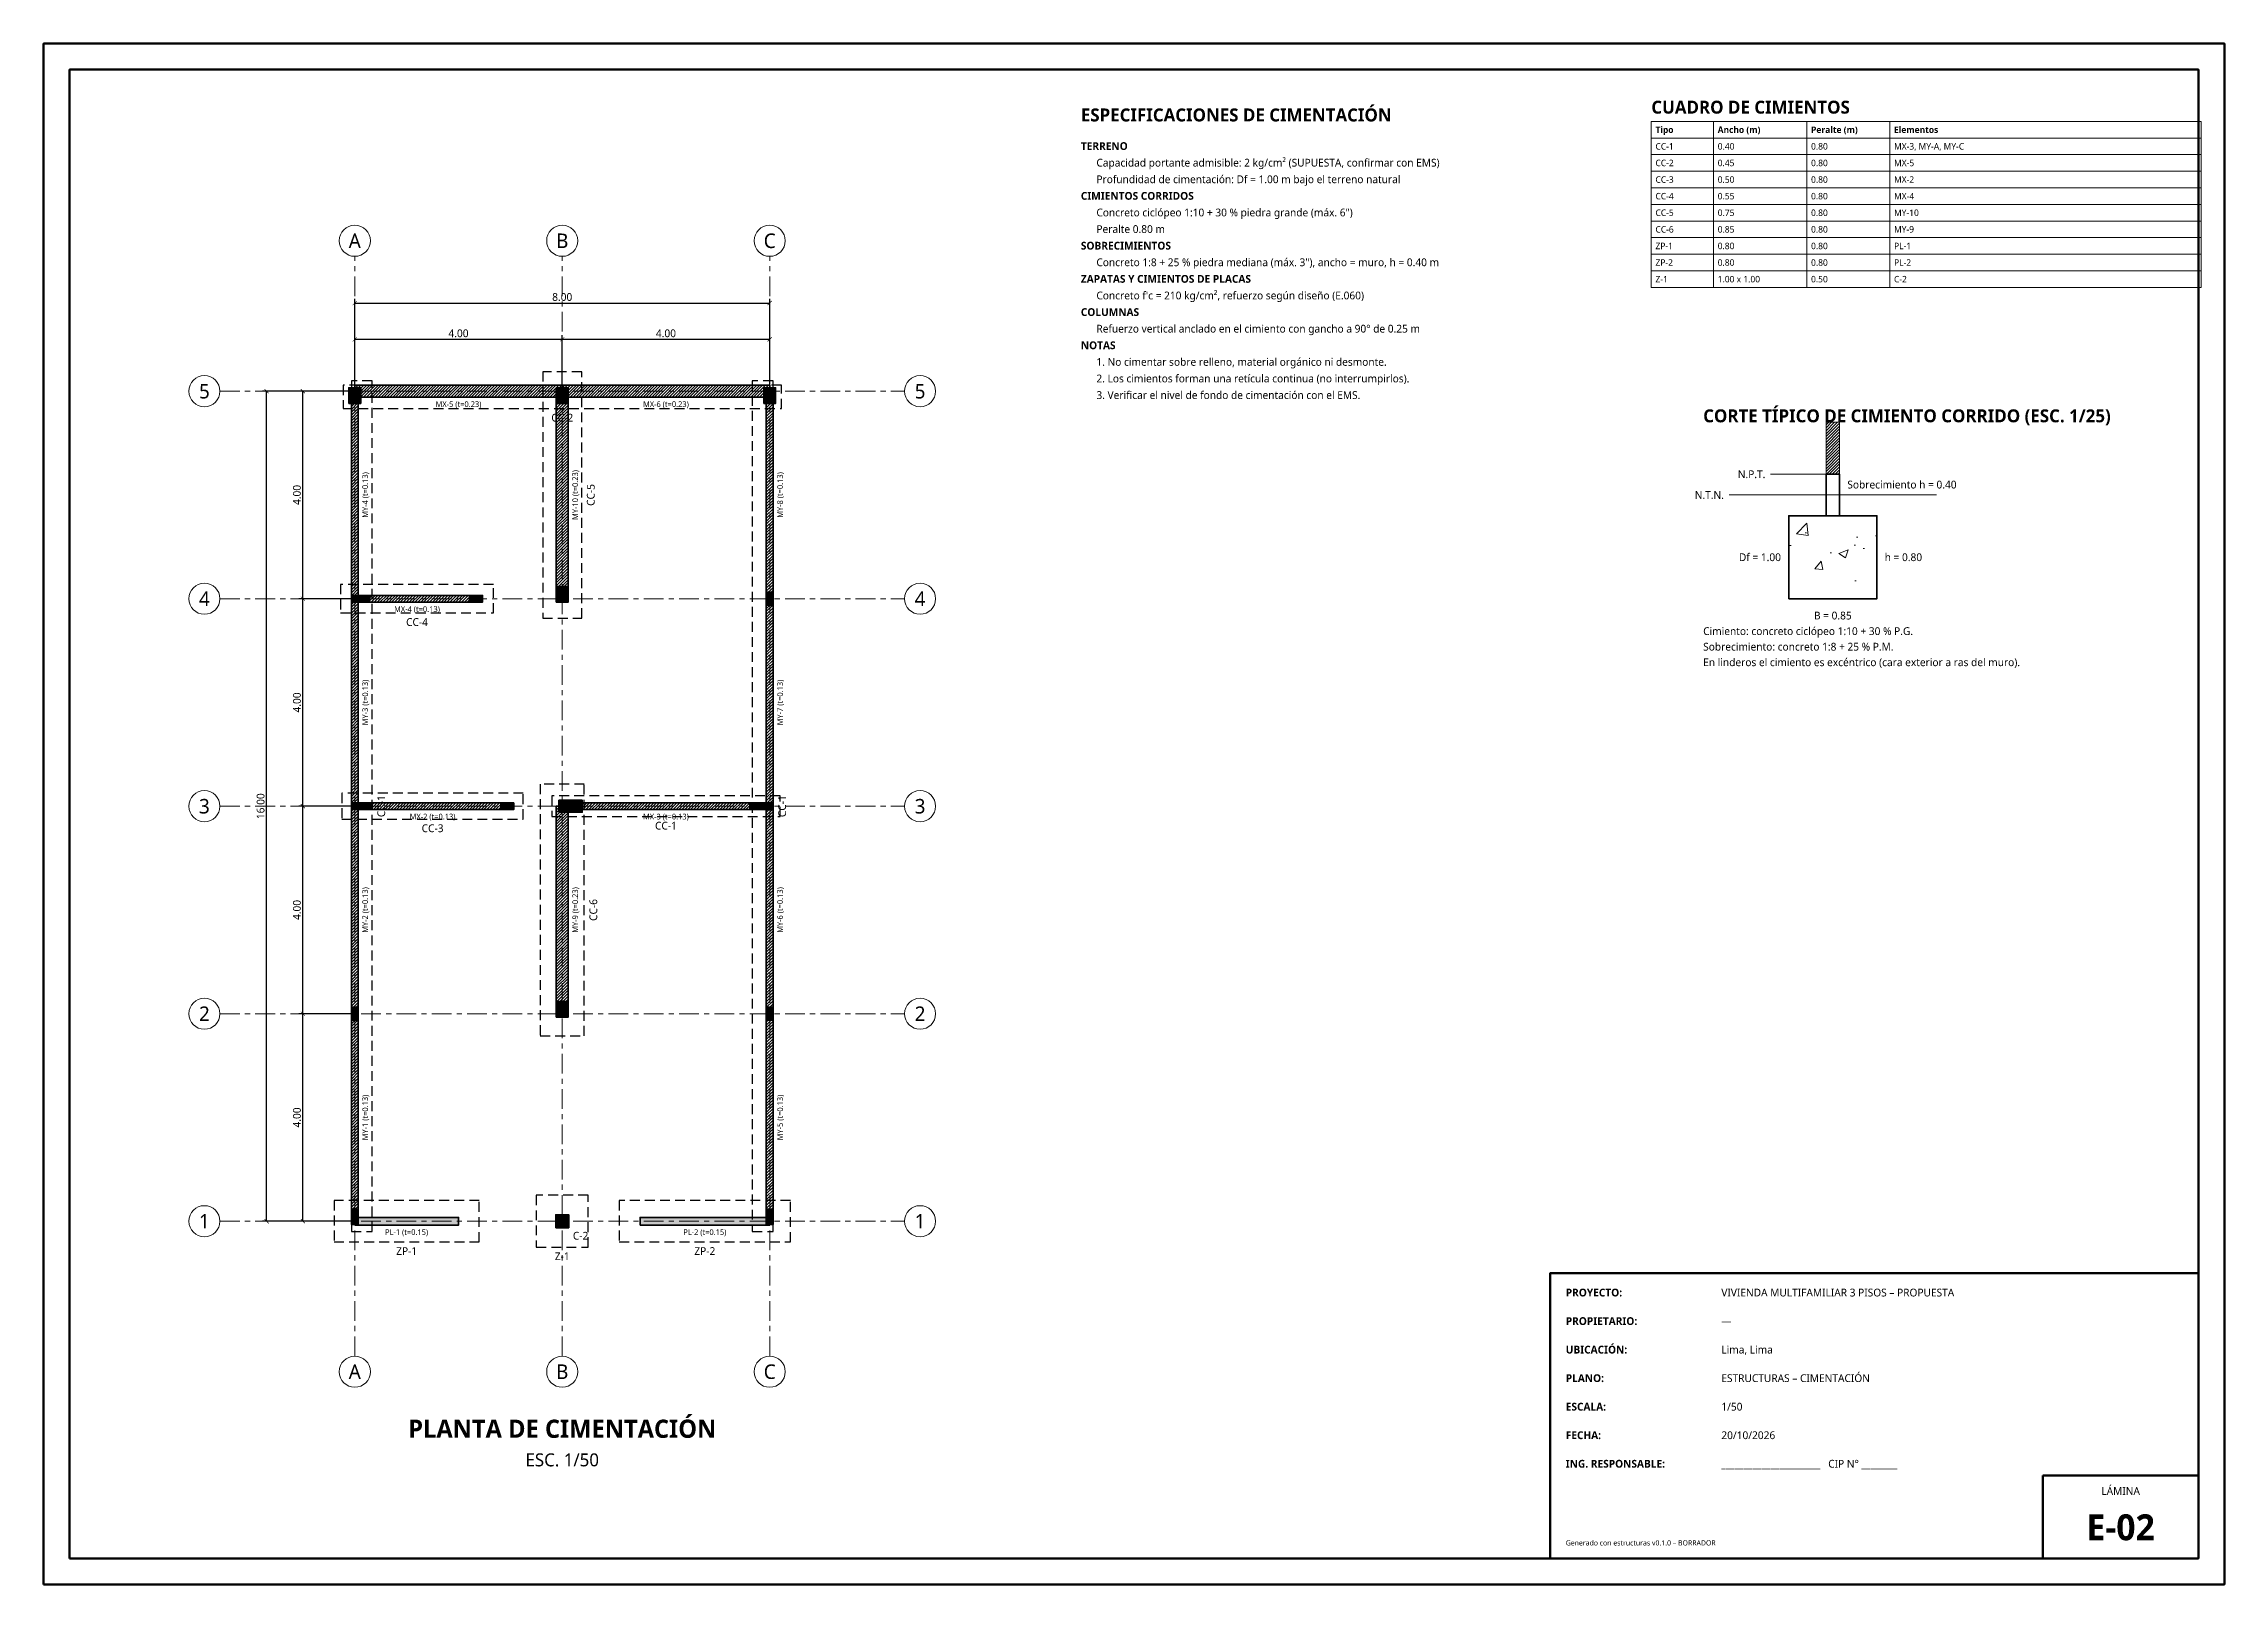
# Model space of a CAD drawing. Header units: metres. Extents: x -6 to 36, y -7 to 22.7.
import ezdxf
from ezdxf.enums import TextEntityAlignment as Align

# ---------------------------------------------------------------- set-up
doc = ezdxf.new("R2010")
doc.units = ezdxf.units.M
doc.header["$LTSCALE"] = 0.15
doc.linetypes.add('DASHDOT', pattern=[3.556, 2.54, -0.508, 0, -0.508])
doc.linetypes.add('DASHED', pattern=[1.524, 1.27, -0.254])
for name, color, linetype, lineweight in [('EST-CIMIENTOS', 5, 'DASHED', 25), ('EST-COLUMNAS', 7, 'Continuous', 35), ('EST-COTAS', 4, 'Continuous', 13), ('EST-CUADROS', 7, 'Continuous', 18), ('EST-EJES', 1, 'DASHDOT', 13), ('EST-MARCO', 7, 'Continuous', 50), ('EST-MUROS', 7, 'Continuous', 35), ('EST-MUROS-ACHURADO', 8, 'Continuous', 9), ('EST-PLACAS', 7, 'Continuous', 35), ('EST-TEXTOS', 7, 'Continuous', 18)]:
    doc.layers.add(name, color=color, linetype=linetype, lineweight=lineweight)
doc.styles.add('OpenSans', font='OpenSans-Regular.ttf')
doc.styles.add('OpenSans-Bold', font='OpenSans-Bold.ttf')
doc.styles.add('OpenSansCondensed-Light', font='OpenSansCondensed-Light.ttf')
doc.dimstyles.new('EZDXF', dxfattribs={"dimtxt": 0.25, "dimasz": 0.175, "dimexe": 0.375, "dimexo": 0.125, "dimgap": 0.1, "dimtad": 1, "dimlfac": 100, "dimzin": 12, "dimdsep": 46, "dimtxsty": 'OpenSansCondensed-Light', "dimblk": 'ARCHTICK', "dimcen": 2.5, "dimazin": 3, "dimtfac": 0.5, "dimtmove": 2, "dimatfit": 3})

# ---------------------------------------------------------------- blocks, each defined once
blk = doc.blocks.new('_ARCHTICK')
at = {"color": 0, "linetype": 'BYBLOCK', "const_width": 0.15}
blk.add_lwpolyline([(-0.5, -0.5), (0.5, 0.5)], dxfattribs=at)

msp = doc.modelspace()

# ---------------------------------------------------------------- hatches: boundary and pattern name
at = {"layer": 'EST-COLUMNAS'}
h = msp.add_hatch(color=7, dxfattribs=at)
h.dxf.hatch_style = 1
h.paths.add_polyline_path([(-0.115, 15.765), (0.115, 15.765), (0.115, 16.065), (-0.115, 16.065)])
h = msp.add_hatch(color=7, dxfattribs=at)
h.dxf.hatch_style = 1
h.paths.add_polyline_path([(3.885, 15.765), (4.115, 15.765), (4.115, 16.065), (3.885, 16.065)])
h = msp.add_hatch(color=7, dxfattribs=at)
h.dxf.hatch_style = 1
h.paths.add_polyline_path([(7.885, 15.765), (8.115, 15.765), (8.115, 16.065), (7.885, 16.065)])
h = msp.add_hatch(color=7, dxfattribs=at)
h.dxf.hatch_style = 1
h.paths.add_polyline_path([(3.885, 11.935), (4.115, 11.935), (4.115, 12.235), (3.885, 12.235)])
h = msp.add_hatch(color=7, dxfattribs=at)
h.dxf.hatch_style = 1
h.paths.add_polyline_path([(-0.065, 11.935), (0.285, 11.935), (0.285, 12.065), (-0.065, 12.065)])
h = msp.add_hatch(color=7, dxfattribs=at)
h.dxf.hatch_style = 1
h.paths.add_polyline_path([(2.215, 11.935), (2.465, 11.935), (2.465, 12.065), (2.215, 12.065)])
h = msp.add_hatch(color=7, dxfattribs=at)
h.dxf.hatch_style = 1
h.paths.add_polyline_path([(7.935, 11.875), (8.065, 11.875), (8.065, 12.125), (7.935, 12.125)])
h = msp.add_hatch(color=7, dxfattribs=at)
h.dxf.hatch_style = 1
h.paths.add_polyline_path([(-0.065, 7.935), (0.335, 7.935), (0.335, 8.065), (-0.065, 8.065)])
h = msp.add_hatch(color=7, dxfattribs=at)
h.dxf.hatch_style = 1
h.paths.add_polyline_path([(2.815, 7.935), (3.065, 7.935), (3.065, 8.065), (2.815, 8.065)])
h = msp.add_hatch(color=7, dxfattribs=at)
h.dxf.hatch_style = 1
h.paths.add_polyline_path([(3.935, 7.885), (4.385, 7.885), (4.385, 8.115), (3.935, 8.115)])
h = msp.add_hatch(color=7, dxfattribs=at)
h.dxf.hatch_style = 1
h.paths.add_polyline_path([(7.615, 7.935), (8.065, 7.935), (8.065, 8.065), (7.615, 8.065)])
h = msp.add_hatch(color=7, dxfattribs=at)
h.dxf.hatch_style = 1
h.paths.add_polyline_path([(3.885, 3.935), (4.115, 3.935), (4.115, 4.235), (3.885, 4.235)])
h = msp.add_hatch(color=7, dxfattribs=at)
h.dxf.hatch_style = 1
h.paths.add_polyline_path([(-0.065, 3.875), (0.065, 3.875), (0.065, 4.125), (-0.065, 4.125)])
h = msp.add_hatch(color=7, dxfattribs=at)
h.dxf.hatch_style = 1
h.paths.add_polyline_path([(7.935, 3.875), (8.065, 3.875), (8.065, 4.125), (7.935, 4.125)])
h = msp.add_hatch(color=7, dxfattribs=at)
h.dxf.hatch_style = 1
h.paths.add_polyline_path([(-0.065, -0.065), (0.065, -0.065), (0.065, 0.235), (-0.065, 0.235)])
h = msp.add_hatch(color=7, dxfattribs=at)
h.dxf.hatch_style = 1
h.paths.add_polyline_path([(3.875, -0.125), (4.125, -0.125), (4.125, 0.125), (3.875, 0.125)])
h = msp.add_hatch(color=7, dxfattribs=at)
h.dxf.hatch_style = 1
h.paths.add_polyline_path([(7.935, -0.065), (8.065, -0.065), (8.065, 0.235), (7.935, 0.235)])
at = {"layer": 'EST-MUROS-ACHURADO'}
h = msp.add_hatch(dxfattribs=at)
h.set_pattern_fill('ANSI31', scale=0.0125)
h.paths.add_polyline_path([(-0.065, 12), (0.065, 12), (0.065, 16), (-0.065, 16)])
h = msp.add_hatch(dxfattribs=at)
h.set_pattern_fill('ANSI31', scale=0.0125)
h.paths.add_polyline_path([(0, 15.885), (4, 15.885), (4, 16.115), (0, 16.115)])
h = msp.add_hatch(dxfattribs=at)
h.set_pattern_fill('ANSI31', scale=0.0125)
h.paths.add_polyline_path([(3.885, 12), (4.115, 12), (4.115, 16), (3.885, 16)])
h = msp.add_hatch(dxfattribs=at)
h.set_pattern_fill('ANSI31', scale=0.0125)
h.paths.add_polyline_path([(4, 15.885), (8, 15.885), (8, 16.115), (4, 16.115)])
h = msp.add_hatch(dxfattribs=at)
h.set_pattern_fill('ANSI31', scale=0.0125)
h.paths.add_polyline_path([(7.935, 12), (8.065, 12), (8.065, 16), (7.935, 16)])
h = msp.add_hatch(dxfattribs=at)
h.set_pattern_fill('ANSI31', scale=0.0125)
h.paths.add_polyline_path([(28.37, 14.4), (28.63, 14.4), (28.63, 15.4), (28.37, 15.4)])
h = msp.add_hatch(dxfattribs=at)
h.set_pattern_fill('AR-CONC', scale=0.01)
h.paths.add_polyline_path([(27.65, 12), (29.35, 12), (29.35, 13.6), (27.65, 13.6)])
h = msp.add_hatch(dxfattribs=at)
h.set_pattern_fill('ANSI31', scale=0.0125)
h.paths.add_polyline_path([(-0.065, 8), (0.065, 8), (0.065, 12), (-0.065, 12)])
h = msp.add_hatch(dxfattribs=at)
h.set_pattern_fill('ANSI31', scale=0.0125)
h.paths.add_polyline_path([(0, 11.935), (2.4, 11.935), (2.4, 12.065), (0, 12.065)])
h = msp.add_hatch(dxfattribs=at)
h.set_pattern_fill('ANSI31', scale=0.0125)
h.paths.add_polyline_path([(7.935, 8), (8.065, 8), (8.065, 12), (7.935, 12)])
h = msp.add_hatch(dxfattribs=at)
h.set_pattern_fill('ANSI31', scale=0.0125)
h.paths.add_polyline_path([(-0.065, 4), (0.065, 4), (0.065, 8), (-0.065, 8)])
h = msp.add_hatch(dxfattribs=at)
h.set_pattern_fill('ANSI31', scale=0.0125)
h.paths.add_polyline_path([(0, 7.935), (3, 7.935), (3, 8.065), (0, 8.065)])
h = msp.add_hatch(dxfattribs=at)
h.set_pattern_fill('ANSI31', scale=0.0125)
h.paths.add_polyline_path([(3.885, 4), (4.115, 4), (4.115, 8), (3.885, 8)])
h = msp.add_hatch(dxfattribs=at)
h.set_pattern_fill('ANSI31', scale=0.0125)
h.paths.add_polyline_path([(4, 7.935), (8, 7.935), (8, 8.065), (4, 8.065)])
h = msp.add_hatch(dxfattribs=at)
h.set_pattern_fill('ANSI31', scale=0.0125)
h.paths.add_polyline_path([(7.935, 4), (8.065, 4), (8.065, 8), (7.935, 8)])
h = msp.add_hatch(dxfattribs=at)
h.set_pattern_fill('ANSI31', scale=0.0125)
h.paths.add_polyline_path([(-0.065, 0), (0.065, 0), (0.065, 4), (-0.065, 4)])
h = msp.add_hatch(dxfattribs=at)
h.set_pattern_fill('ANSI31', scale=0.0125)
h.paths.add_polyline_path([(7.935, 0), (8.065, 0), (8.065, 4), (7.935, 4)])
at = {"layer": 'EST-PLACAS'}
h = msp.add_hatch(color=8, dxfattribs=at)
h.dxf.hatch_style = 1
h.paths.add_polyline_path([(0, -0.075), (2, -0.075), (2, 0.075), (0, 0.075)])
h = msp.add_hatch(color=8, dxfattribs=at)
h.dxf.hatch_style = 1
h.paths.add_polyline_path([(5.5, -0.075), (8, -0.075), (8, 0.075), (5.5, 0.075)])

# ---------------------------------------------------------------- linework, layer by layer
at = {"layer": 'EST-CIMIENTOS'}
for points in [[(-0.225, 15.665), (8.225, 15.665), (8.225, 16.115), (-0.225, 16.115)], [(-0.065, -0.2), (0.335, -0.2), (0.335, 16.2), (-0.065, 16.2)], [(3.625, 11.625), (4.375, 11.625), (4.375, 16.375), (3.625, 16.375)], [(7.665, -0.2), (8.065, -0.2), (8.065, 16.2), (7.665, 16.2)], [(-0.275, 11.725), (2.675, 11.725), (2.675, 12.275), (-0.275, 12.275)], [(3.575, 3.575), (4.425, 3.575), (4.425, 8.425), (3.575, 8.425)], [(-0.25, 7.75), (3.25, 7.75), (3.25, 8.25), (-0.25, 8.25)], [(3.8, 7.8), (8.2, 7.8), (8.2, 8.2), (3.8, 8.2)], [(3.5, -0.5), (4.5, -0.5), (4.5, 0.5), (3.5, 0.5)], [(-0.4, -0.4), (2.4, -0.4), (2.4, 0.4), (-0.4, 0.4)], [(5.1, -0.4), (8.4, -0.4), (8.4, 0.4), (5.1, 0.4)]]:
    msp.add_lwpolyline(points, close=True, dxfattribs=at)
at = {"layer": 'EST-COLUMNAS'}
for points in [[(-0.115, 15.765), (0.115, 15.765), (0.115, 16.065), (-0.115, 16.065)], [(3.885, 15.765), (4.115, 15.765), (4.115, 16.065), (3.885, 16.065)], [(7.885, 15.765), (8.115, 15.765), (8.115, 16.065), (7.885, 16.065)], [(3.885, 11.935), (4.115, 11.935), (4.115, 12.235), (3.885, 12.235)], [(-0.065, 11.935), (0.285, 11.935), (0.285, 12.065), (-0.065, 12.065)], [(2.215, 11.935), (2.465, 11.935), (2.465, 12.065), (2.215, 12.065)], [(7.935, 11.875), (8.065, 11.875), (8.065, 12.125), (7.935, 12.125)], [(-0.065, 7.935), (0.335, 7.935), (0.335, 8.065), (-0.065, 8.065)], [(2.815, 7.935), (3.065, 7.935), (3.065, 8.065), (2.815, 8.065)], [(3.935, 7.885), (4.385, 7.885), (4.385, 8.115), (3.935, 8.115)], [(7.615, 7.935), (8.065, 7.935), (8.065, 8.065), (7.615, 8.065)], [(3.885, 3.935), (4.115, 3.935), (4.115, 4.235), (3.885, 4.235)], [(-0.065, 3.875), (0.065, 3.875), (0.065, 4.125), (-0.065, 4.125)], [(7.935, 3.875), (8.065, 3.875), (8.065, 4.125), (7.935, 4.125)], [(-0.065, -0.065), (0.065, -0.065), (0.065, 0.235), (-0.065, 0.235)], [(3.875, -0.125), (4.125, -0.125), (4.125, 0.125), (3.875, 0.125)], [(7.935, -0.065), (8.065, -0.065), (8.065, 0.235), (7.935, 0.235)]]:
    msp.add_lwpolyline(points, close=True, dxfattribs=at)
at = {"layer": 'EST-COTAS'}
for p, q in [((27.3, 14.4), (28.37, 14.4)), ((26.5, 14), (30.5, 14))]:
    msp.add_line(p, q, dxfattribs=at)
for centre in [(0, 18.9), (4, 18.9), (8, 18.9), (-2.9, 16), (10.9, 16), (-2.9, 12), (10.9, 12), (-2.9, 8), (10.9, 8), (-2.9, 4), (10.9, 4), (-2.9, 0), (10.9, 0), (0, -2.9), (4, -2.9), (8, -2.9)]:
    msp.add_circle(centre, 0.3, dxfattribs=at)
at = {"layer": 'EST-CUADROS'}
for p, q in [((25, 21.2), (35.6, 21.2)), ((25, 21.2), (25, 18)), ((26.2, 21.2), (26.2, 18)), ((28, 21.2), (28, 18)), ((29.6, 21.2), (29.6, 18)), ((35.6, 21.2), (35.6, 18)), ((25, 20.88), (35.6, 20.88)), ((25, 20.56), (35.6, 20.56)), ((25, 20.24), (35.6, 20.24)), ((25, 19.92), (35.6, 19.92)), ((25, 19.6), (35.6, 19.6)), ((25, 19.28), (35.6, 19.28)), ((25, 18.96), (35.6, 18.96)), ((25, 18.64), (35.6, 18.64)), ((25, 18.32), (35.6, 18.32)), ((25, 18), (35.6, 18))]:
    msp.add_line(p, q, dxfattribs=at)
at = {"layer": 'EST-EJES'}
for p, q in [((0, -2.6), (0, 18.6)), ((4, -2.6), (4, 18.6)), ((8, -2.6), (8, 18.6)), ((-2.6, 16), (10.6, 16)), ((-2.6, 12), (10.6, 12)), ((-2.6, 8), (10.6, 8)), ((-2.6, 4), (10.6, 4)), ((-2.6, 0), (10.6, 0))]:
    msp.add_line(p, q, dxfattribs=at)
at = {"layer": 'EST-MARCO'}
for p, q in [((32.55, -6.5), (32.55, -4.9)), ((32.55, -4.9), (35.55, -4.9))]:
    msp.add_line(p, q, dxfattribs=at)
for points in [[(-6, -7), (36.05, -7), (36.05, 22.7), (-6, 22.7)], [(-5.5, -6.5), (35.55, -6.5), (35.55, 22.2), (-5.5, 22.2)], [(23.05, -6.5), (35.55, -6.5), (35.55, -1), (23.05, -1)]]:
    msp.add_lwpolyline(points, close=True, dxfattribs=at)
at = {"layer": 'EST-MUROS'}
for points in [[(-0.065, 12), (0.065, 12), (0.065, 16), (-0.065, 16)], [(0, 15.885), (4, 15.885), (4, 16.115), (0, 16.115)], [(3.885, 12), (4.115, 12), (4.115, 16), (3.885, 16)], [(4, 15.885), (8, 15.885), (8, 16.115), (4, 16.115)], [(7.935, 12), (8.065, 12), (8.065, 16), (7.935, 16)], [(28.37, 13.6), (28.63, 13.6), (28.63, 14.4), (28.37, 14.4)], [(27.65, 12), (29.35, 12), (29.35, 13.6), (27.65, 13.6)], [(-0.065, 8), (0.065, 8), (0.065, 12), (-0.065, 12)], [(0, 11.935), (2.4, 11.935), (2.4, 12.065), (0, 12.065)], [(7.935, 8), (8.065, 8), (8.065, 12), (7.935, 12)], [(-0.065, 4), (0.065, 4), (0.065, 8), (-0.065, 8)], [(0, 7.935), (3, 7.935), (3, 8.065), (0, 8.065)], [(3.885, 4), (4.115, 4), (4.115, 8), (3.885, 8)], [(4, 7.935), (8, 7.935), (8, 8.065), (4, 8.065)], [(7.935, 4), (8.065, 4), (8.065, 8), (7.935, 8)], [(-0.065, 0), (0.065, 0), (0.065, 4), (-0.065, 4)], [(7.935, 0), (8.065, 0), (8.065, 4), (7.935, 4)]]:
    msp.add_lwpolyline(points, close=True, dxfattribs=at)
at = {"layer": 'EST-MUROS-ACHURADO'}
for points in [[(-0.065, 12), (0.065, 12), (0.065, 16), (-0.065, 16)], [(0, 15.885), (4, 15.885), (4, 16.115), (0, 16.115)], [(3.885, 12), (4.115, 12), (4.115, 16), (3.885, 16)], [(4, 15.885), (8, 15.885), (8, 16.115), (4, 16.115)], [(7.935, 12), (8.065, 12), (8.065, 16), (7.935, 16)], [(28.37, 14.4), (28.63, 14.4), (28.63, 15.4), (28.37, 15.4)], [(27.65, 12), (29.35, 12), (29.35, 13.6), (27.65, 13.6)], [(-0.065, 8), (0.065, 8), (0.065, 12), (-0.065, 12)], [(0, 11.935), (2.4, 11.935), (2.4, 12.065), (0, 12.065)], [(7.935, 8), (8.065, 8), (8.065, 12), (7.935, 12)], [(-0.065, 4), (0.065, 4), (0.065, 8), (-0.065, 8)], [(0, 7.935), (3, 7.935), (3, 8.065), (0, 8.065)], [(3.885, 4), (4.115, 4), (4.115, 8), (3.885, 8)], [(4, 7.935), (8, 7.935), (8, 8.065), (4, 8.065)], [(7.935, 4), (8.065, 4), (8.065, 8), (7.935, 8)], [(-0.065, 0), (0.065, 0), (0.065, 4), (-0.065, 4)], [(7.935, 0), (8.065, 0), (8.065, 4), (7.935, 4)]]:
    msp.add_lwpolyline(points, close=True, dxfattribs=at)
at = {"layer": 'EST-PLACAS'}
for points in [[(0, -0.075), (2, -0.075), (2, 0.075), (0, 0.075)], [(5.5, -0.075), (8, -0.075), (8, 0.075), (5.5, 0.075)]]:
    msp.add_lwpolyline(points, close=True, dxfattribs=at)

# ---------------------------------------------------------------- texts
at = {"layer": 'EST-COTAS', "style": 'OpenSans'}
for s, p in [('A', (0, 18.9)), ('B', (4, 18.9)), ('C', (8, 18.9)), ('5', (-2.9, 16)), ('5', (10.9, 16)), ('4', (-2.9, 12)), ('4', (10.9, 12)), ('3', (-2.9, 8)), ('3', (10.9, 8)), ('2', (-2.9, 4)), ('2', (10.9, 4)), ('1', (-2.9, 0)), ('1', (10.9, 0)), ('A', (0, -2.9)), ('B', (4, -2.9)), ('C', (8, -2.9))]:
    msp.add_text(s, height=0.28, dxfattribs=at).set_placement(p, align=Align.MIDDLE_CENTER)
at = {"layer": 'EST-TEXTOS'}
for s, height, style, p in [('ESPECIFICACIONES DE CIMENTACIÓN', 0.25, 'OpenSans-Bold', (14, 21.2)), ('CUADRO DE CIMIENTOS', 0.25, 'OpenSans-Bold', (25, 21.35)), ('TERRENO', 0.15, 'OpenSans-Bold', (14, 20.65)), ('Capacidad portante admisible: 2 kg/cm² (SUPUESTA, confirmar con EMS)', 0.15, 'OpenSans', (14.3, 20.33)), ('CIMIENTOS CORRIDOS', 0.15, 'OpenSans-Bold', (14, 19.69)), ('Profundidad de cimentación: Df = 1.00 m bajo el terreno natural', 0.15, 'OpenSans', (14.3, 20.01)), ('Concreto ciclópeo 1:10 + 30 % piedra grande (máx. 6")', 0.15, 'OpenSans', (14.3, 19.37)), ('Peralte 0.80 m', 0.15, 'OpenSans', (14.3, 19.05)), ('SOBRECIMIENTOS', 0.15, 'OpenSans-Bold', (14, 18.73)), ('Concreto 1:8 + 25 % piedra mediana (máx. 3"), ancho = muro, h = 0.40 m', 0.15, 'OpenSans', (14.3, 18.41)), ('ZAPATAS Y CIMIENTOS DE PLACAS', 0.15, 'OpenSans-Bold', (14, 18.09)), ("Concreto f'c = 210 kg/cm², refuerzo según diseño (E.060)", 0.15, 'OpenSans', (14.3, 17.77)), ('COLUMNAS', 0.15, 'OpenSans-Bold', (14, 17.45)), ('Refuerzo vertical anclado en el cimiento con gancho a 90° de 0.25 m', 0.15, 'OpenSans', (14.3, 17.13)), ('NOTAS', 0.15, 'OpenSans-Bold', (14, 16.81)), ('1. No cimentar sobre relleno, material orgánico ni desmonte.', 0.15, 'OpenSans', (14.3, 16.49)), ('2. Los cimientos forman una retícula continua (no interrumpirlos).', 0.15, 'OpenSans', (14.3, 16.17)), ('3. Verificar el nivel de fondo de cimentación con el EMS.', 0.15, 'OpenSans', (14.3, 15.85)), ('CORTE TÍPICO DE CIMIENTO CORRIDO (ESC. 1/25)', 0.25, 'OpenSans-Bold', (26, 15.4)), ('Cimiento: concreto ciclópeo 1:10 + 30 % P.G.', 0.15, 'OpenSans', (26, 11.3)), ('Sobrecimiento: concreto 1:8 + 25 % P.M.', 0.15, 'OpenSans', (26, 11)), ('En linderos el cimiento es excéntrico (cara exterior a ras del muro).', 0.15, 'OpenSans', (26, 10.7)), ('PROYECTO:', 0.15, 'OpenSans-Bold', (23.35, -1.45)), ('VIVIENDA MULTIFAMILIAR 3 PISOS – PROPUESTA', 0.15, 'OpenSans', (26.35, -1.45)), ('PROPIETARIO:', 0.15, 'OpenSans-Bold', (23.35, -2)), ('—', 0.15, 'OpenSans', (26.35, -2)), ('UBICACIÓN:', 0.15, 'OpenSans-Bold', (23.35, -2.55)), ('Lima, Lima', 0.15, 'OpenSans', (26.35, -2.55)), ('ESTRUCTURAS – CIMENTACIÓN', 0.15, 'OpenSans', (26.35, -3.1)), ('PLANO:', 0.15, 'OpenSans-Bold', (23.35, -3.1)), ('ESCALA:', 0.15, 'OpenSans-Bold', (23.35, -3.65)), ('1/50', 0.15, 'OpenSans', (26.35, -3.65)), ('FECHA:', 0.15, 'OpenSans-Bold', (23.35, -4.2)), ('20/10/2026', 0.15, 'OpenSans', (26.35, -4.2)), ('ING. RESPONSABLE:', 0.15, 'OpenSans-Bold', (23.35, -4.75)), ('______________________   CIP N° ________', 0.15, 'OpenSans', (26.35, -4.75)), ('Generado con estructuras v0.1.0 – BORRADOR', 0.1, 'OpenSans', (23.35, -6.25))]:
    msp.add_text(s, height=height, dxfattribs=dict(at, style=style)).set_placement(p)
for s, height, style, p in [('Tipo', 0.125, 'OpenSans-Bold', (25.08, 21.04)), ('Ancho (m)', 0.125, 'OpenSans-Bold', (26.28, 21.04)), ('Peralte (m)', 0.125, 'OpenSans-Bold', (28.08, 21.04)), ('Elementos', 0.125, 'OpenSans-Bold', (29.68, 21.04)), ('CC-1', 0.125, 'OpenSans', (25.08, 20.72)), ('0.40', 0.125, 'OpenSans', (26.28, 20.72)), ('0.80', 0.125, 'OpenSans', (28.08, 20.72)), ('MX-3, MY-A, MY-C', 0.125, 'OpenSans', (29.68, 20.72)), ('CC-2', 0.125, 'OpenSans', (25.08, 20.4)), ('0.45', 0.125, 'OpenSans', (26.28, 20.4)), ('0.80', 0.125, 'OpenSans', (28.08, 20.4)), ('MX-5', 0.125, 'OpenSans', (29.68, 20.4)), ('CC-3', 0.125, 'OpenSans', (25.08, 20.08)), ('CC-4', 0.125, 'OpenSans', (25.08, 19.76)), ('0.50', 0.125, 'OpenSans', (26.28, 20.08)), ('0.55', 0.125, 'OpenSans', (26.28, 19.76)), ('0.80', 0.125, 'OpenSans', (28.08, 20.08)), ('0.80', 0.125, 'OpenSans', (28.08, 19.76)), ('MX-2', 0.125, 'OpenSans', (29.68, 20.08)), ('MX-4', 0.125, 'OpenSans', (29.68, 19.76)), ('CC-5', 0.125, 'OpenSans', (25.08, 19.44)), ('0.75', 0.125, 'OpenSans', (26.28, 19.44)), ('0.80', 0.125, 'OpenSans', (28.08, 19.44)), ('MY-10', 0.125, 'OpenSans', (29.68, 19.44)), ('CC-6', 0.125, 'OpenSans', (25.08, 19.12)), ('0.85', 0.125, 'OpenSans', (26.28, 19.12)), ('0.80', 0.125, 'OpenSans', (28.08, 19.12)), ('MY-9', 0.125, 'OpenSans', (29.68, 19.12)), ('ZP-1', 0.125, 'OpenSans', (25.08, 18.8)), ('ZP-2', 0.125, 'OpenSans', (25.08, 18.48)), ('0.80', 0.125, 'OpenSans', (26.28, 18.8)), ('0.80', 0.125, 'OpenSans', (26.28, 18.48)), ('0.80', 0.125, 'OpenSans', (28.08, 18.8)), ('0.80', 0.125, 'OpenSans', (28.08, 18.48)), ('PL-1', 0.125, 'OpenSans', (29.68, 18.8)), ('PL-2', 0.125, 'OpenSans', (29.68, 18.48)), ('Z-1', 0.125, 'OpenSans', (25.08, 18.16)), ('1.00 x 1.00', 0.125, 'OpenSans', (26.28, 18.16)), ('0.50', 0.125, 'OpenSans', (28.08, 18.16)), ('C-2', 0.125, 'OpenSans', (29.68, 18.16)), ('Sobrecimiento h = 0.40', 0.15, 'OpenSans', (28.78, 14.2)), ('h = 0.80', 0.15, 'OpenSans', (29.5, 12.8))]:
    msp.add_text(s, height=height, dxfattribs=dict(at, style=style)).set_placement(p, align=Align.MIDDLE_LEFT)
at = {"layer": 'EST-TEXTOS', "style": 'OpenSans'}
for s, height, p in [('MX-5 (t=0.23)', 0.11, (2, 15.805)), ('CC-2', 0.15, (4, 15.565)), ('MX-6 (t=0.23)', 0.11, (6, 15.805)), ('MX-4 (t=0.13)', 0.11, (1.2, 11.855)), ('CC-4', 0.15, (1.2, 11.625)), ('B = 0.85', 0.15, (28.5, 11.75)), ('MX-2 (t=0.13)', 0.11, (1.5, 7.855)), ('CC-3', 0.15, (1.5, 7.65)), ('MX-3 (t=0.13)', 0.11, (6, 7.855)), ('CC-1', 0.15, (6, 7.7)), ('PL-1 (t=0.15)', 0.11, (1, -0.155)), ('PL-2 (t=0.15)', 0.11, (6.75, -0.155)), ('ZP-1', 0.15, (1, -0.5)), ('Z-1', 0.15, (4, -0.6)), ('ZP-2', 0.15, (6.75, -0.5))]:
    msp.add_text(s, height=height, dxfattribs=at).set_placement(p, align=Align.TOP_CENTER)
for s, height, p in [('MY-4 (t=0.13)', 0.11, (0.145, 14)), ('MY-10 (t=0.23)', 0.11, (4.195, 14)), ('MY-8 (t=0.13)', 0.11, (8.145, 14)), ('CC-5', 0.15, (4.475, 14)), ('MY-3 (t=0.13)', 0.11, (0.145, 10)), ('MY-7 (t=0.13)', 0.11, (8.145, 10)), ('CC-1', 0.15, (0.435, 8)), ('CC-1', 0.15, (8.165, 8)), ('MY-2 (t=0.13)', 0.11, (0.145, 6)), ('MY-9 (t=0.23)', 0.11, (4.195, 6)), ('MY-6 (t=0.13)', 0.11, (8.145, 6)), ('CC-6', 0.15, (4.525, 6)), ('MY-1 (t=0.13)', 0.11, (0.145, 2)), ('MY-5 (t=0.13)', 0.11, (8.145, 2))]:
    msp.add_text(s, height=height, rotation=90, dxfattribs=at).set_placement(p, align=Align.TOP_CENTER)
for s, p in [('N.P.T.', (27.2, 14.4)), ('N.T.N.', (26.4, 14)), ('Df = 1.00', (27.5, 12.8))]:
    msp.add_text(s, height=0.15, dxfattribs=at).set_placement(p, align=Align.MIDDLE_RIGHT)
msp.add_text('C-2', height=0.15, dxfattribs=at).set_placement((4.205, -0.205), align=Align.TOP_LEFT)
at = {"layer": 'EST-TEXTOS'}
for s, height, style, p in [('PLANTA DE CIMENTACIÓN', 0.35, 'OpenSans-Bold', (4, -4)), ('ESC. 1/50', 0.25, 'OpenSans', (4, -4.6)), ('LÁMINA', 0.15, 'OpenSans', (34.05, -5.2)), ('E-02', 0.5, 'OpenSans-Bold', (34.05, -5.9))]:
    msp.add_text(s, height=height, dxfattribs=dict(at, style=style)).set_placement(p, align=Align.MIDDLE_CENTER)

# ---------------------------------------------------------------- dimensions: what is measured, and where the dimension line sits
at = {"layer": 'EST-COTAS'}
for base, p1, p2 in [((0, 17.7), (0, 16), (8, 16)), ((0, 17), (0, 16), (4, 16)), ((4, 17), (4, 16), (8, 16))]:
    msp.add_linear_dim(base=base, p1=p1, p2=p2, dimstyle='EZDXF', override={"dimtxt": 0.15, "dimasz": 0.08, "dimexe": 0.08, "dimexo": 0.08, "dimgap": 0.04, "dimtad": 1, "dimdec": 2, "dimlfac": 1, "dimzin": 0, "dimtxsty": 'OpenSans'}, dxfattribs=at).render()
for base, p1, p2 in [((-1.7, 0), (0, 0), (0, 16)), ((-1, 12), (0, 12), (0, 16)), ((-1, 8), (0, 8), (0, 12)), ((-1, 4), (0, 4), (0, 8)), ((-1, 0), (0, 0), (0, 4))]:
    msp.add_linear_dim(base=base, p1=p1, p2=p2, angle=90, dimstyle='EZDXF', override={"dimtxt": 0.15, "dimasz": 0.08, "dimexe": 0.08, "dimexo": 0.08, "dimgap": 0.04, "dimtad": 1, "dimdec": 2, "dimlfac": 1, "dimzin": 0, "dimtxsty": 'OpenSans'}, dxfattribs=at).render()

doc.saveas('drawing.dxf')
